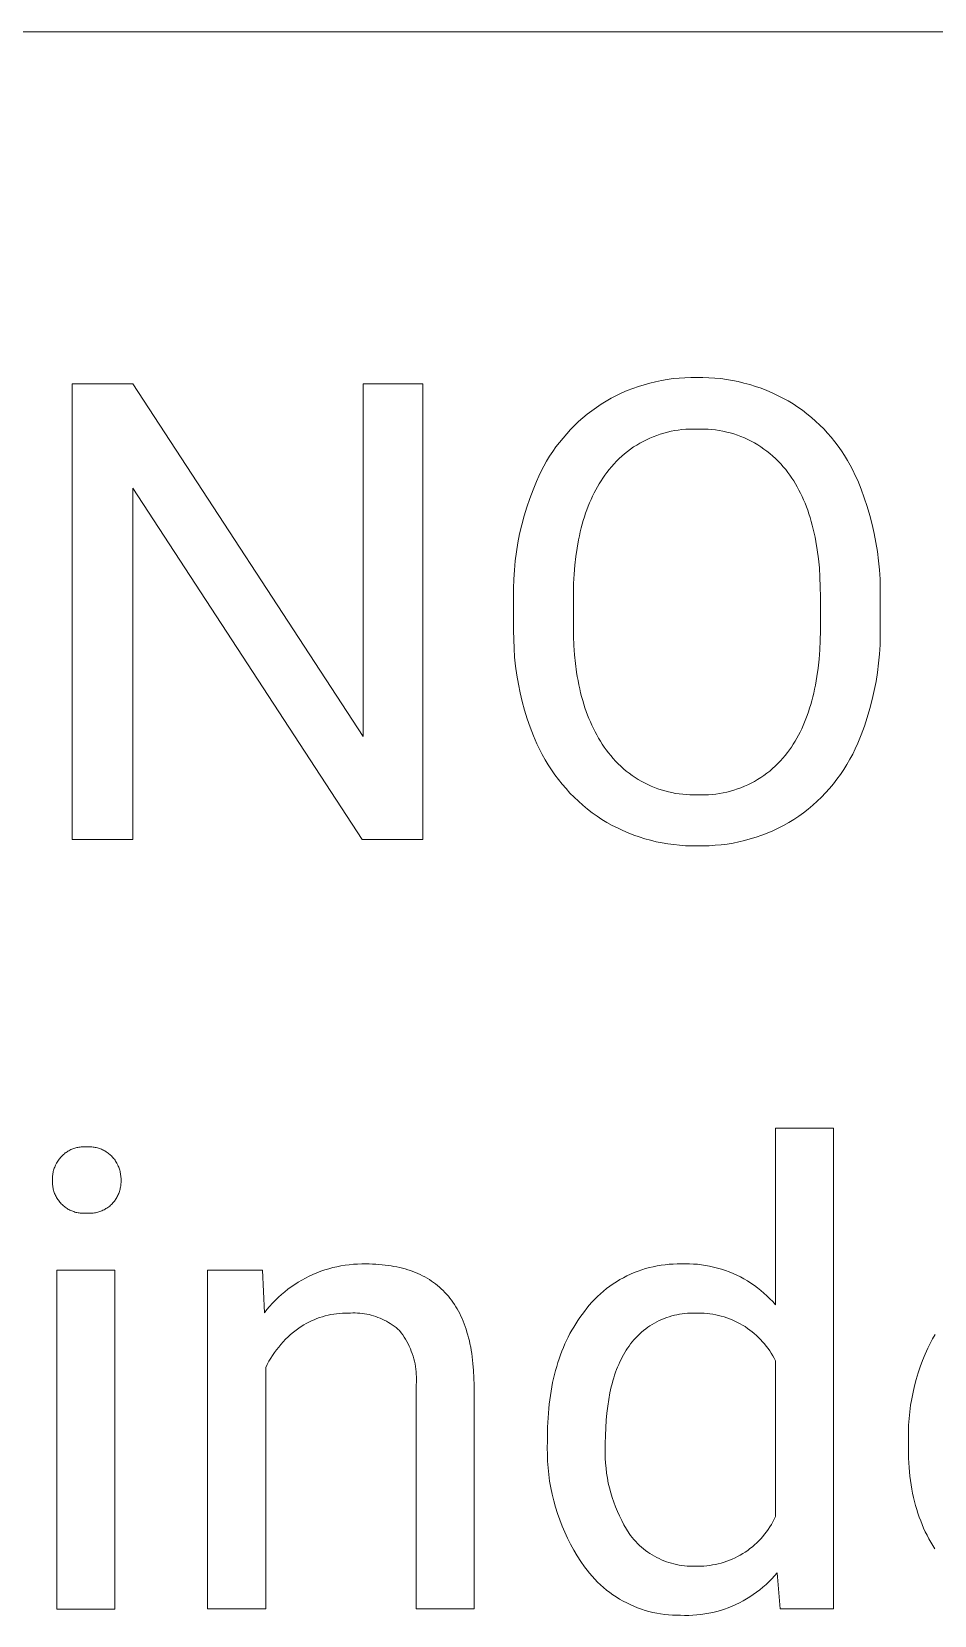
# Model space of a CAD drawing. Header units: millimetres. Extents: x -962 to 3068, y -237 to 2578.
# Drawn here: x 1893.4 to 1969, y 80.6 to 213.2 of the extents above; entities that cross this region are included whole.
import ezdxf

# ---------------------------------------------------------------- set-up
doc = ezdxf.new("R2010")
doc.units = ezdxf.units.MM
doc.header["$MEASUREMENT"] = 0
doc.layers.add('Domyślny', color=7, linetype='Continuous', true_color=0x000000)

msp = doc.modelspace()

# ---------------------------------------------------------------- linework, layer by layer
at = {"layer": 'Domyślny', "color": 18, "lineweight": 15, "true_color": 0x000000}
for p, q in [((3063.98, 213.22), (1544.75, 213.22)), ((1896.84, 145.58), (1896.84, 183.75)), ((1896.84, 183.75), (1901.9, 183.75)), ((1901.9, 183.75), (1921.18, 154.21)), ((1921.18, 154.21), (1921.18, 183.75)), ((1921.18, 183.75), (1926.18, 183.75)), ((1926.18, 183.75), (1926.18, 145.58)), ((1942.85, 182.97), (1943.3, 183.17)), ((1943.3, 183.17), (1943.77, 183.35)), ((1943.77, 183.35), (1944.24, 183.51)), ((1944.24, 183.51), (1944.71, 183.66)), ((1944.71, 183.66), (1945.19, 183.8)), ((1945.19, 183.8), (1945.67, 183.91)), ((1945.67, 183.91), (1946.16, 184.02)), ((1946.16, 184.02), (1946.65, 184.1)), ((1946.65, 184.1), (1947.14, 184.17)), ((1947.14, 184.17), (1947.63, 184.22)), ((1947.63, 184.22), (1948.13, 184.25)), ((1948.13, 184.25), (1948.63, 184.27)), ((1948.63, 184.27), (1949.12, 184.27)), ((1949.12, 184.27), (1949.62, 184.27)), ((1949.62, 184.27), (1950.12, 184.25)), ((1950.12, 184.25), (1950.62, 184.22)), ((1950.62, 184.22), (1951.12, 184.17)), ((1951.12, 184.17), (1951.61, 184.1)), ((1951.61, 184.1), (1952.1, 184.02)), ((1952.1, 184.02), (1952.59, 183.92)), ((1952.59, 183.92), (1953.07, 183.8)), ((1953.07, 183.8), (1953.56, 183.67)), ((1953.56, 183.67), (1954.03, 183.52)), ((1954.03, 183.52), (1954.5, 183.36)), ((1954.5, 183.36), (1954.97, 183.18)), ((1954.97, 183.18), (1955.43, 182.98)), ((1955.43, 182.98), (1955.88, 182.77)), ((1940.32, 181.48), (1940.71, 181.76)), ((1940.71, 181.76), (1941.1, 182.03)), ((1941.1, 182.03), (1941.52, 182.28)), ((1941.52, 182.28), (1941.96, 182.53)), ((1941.96, 182.53), (1942.4, 182.76)), ((1942.4, 182.76), (1942.85, 182.97)), ((1955.88, 182.77), (1956.32, 182.55)), ((1956.32, 182.55), (1956.76, 182.31)), ((1956.76, 182.31), (1957.19, 182.05)), ((1957.19, 182.05), (1957.58, 181.79)), ((1957.58, 181.79), (1957.97, 181.52)), ((1938.88, 180.25), (1939.23, 180.57)), ((1939.23, 180.57), (1939.58, 180.89)), ((1939.58, 180.89), (1939.95, 181.19)), ((1939.95, 181.19), (1940.32, 181.48)), ((1957.97, 181.52), (1958.34, 181.23)), ((1958.34, 181.23), (1958.71, 180.93)), ((1958.71, 180.93), (1959.06, 180.62)), ((1959.06, 180.62), (1959.41, 180.29)), ((1937.62, 178.83), (1937.92, 179.2)), ((1937.92, 179.2), (1938.23, 179.56)), ((1938.23, 179.56), (1938.55, 179.91)), ((1938.55, 179.91), (1938.88, 180.25)), ((1944.91, 179.06), (1944.63, 178.92)), ((1945.19, 179.19), (1944.91, 179.06)), ((1945.48, 179.31), (1945.19, 179.19)), ((1945.77, 179.42), (1945.48, 179.31)), ((1946.06, 179.52), (1945.77, 179.42)), ((1946.36, 179.61), (1946.06, 179.52)), ((1946.66, 179.69), (1946.36, 179.61)), ((1946.96, 179.76), (1946.66, 179.69)), ((1947.27, 179.82), (1946.96, 179.76)), ((1947.57, 179.87), (1947.27, 179.82)), ((1947.88, 179.91), (1947.57, 179.87)), ((1948.19, 179.93), (1947.88, 179.91)), ((1948.5, 179.95), (1948.19, 179.93)), ((1948.81, 179.95), (1948.5, 179.95)), ((1949.12, 179.95), (1948.81, 179.95)), ((1949.44, 179.95), (1949.12, 179.95)), ((1949.75, 179.95), (1949.44, 179.95)), ((1950.07, 179.94), (1949.75, 179.95)), ((1950.38, 179.91), (1950.07, 179.94)), ((1950.69, 179.88), (1950.38, 179.91)), ((1951, 179.83), (1950.69, 179.88)), ((1951.31, 179.77), (1951, 179.83)), ((1951.62, 179.7), (1951.31, 179.77)), ((1951.92, 179.63), (1951.62, 179.7)), ((1952.22, 179.54), (1951.92, 179.63)), ((1952.52, 179.44), (1952.22, 179.54)), ((1952.81, 179.33), (1952.52, 179.44)), ((1953.1, 179.21), (1952.81, 179.33)), ((1953.39, 179.08), (1953.1, 179.21)), ((1953.67, 178.94), (1953.39, 179.08)), ((1959.41, 180.29), (1959.74, 179.96)), ((1959.74, 179.96), (1960.06, 179.61)), ((1960.06, 179.61), (1960.37, 179.26)), ((1960.37, 179.26), (1960.67, 178.89)), ((1936.55, 177.27), (1936.8, 177.67)), ((1936.8, 177.67), (1937.06, 178.07)), ((1937.06, 178.07), (1937.33, 178.46)), ((1937.33, 178.46), (1937.62, 178.83)), ((1942.85, 177.69), (1942.62, 177.48)), ((1943.08, 177.89), (1942.85, 177.69)), ((1943.33, 178.08), (1943.08, 177.89)), ((1943.58, 178.27), (1943.33, 178.08)), ((1943.83, 178.45), (1943.58, 178.27)), ((1944.09, 178.61), (1943.83, 178.45)), ((1944.36, 178.77), (1944.09, 178.61)), ((1944.63, 178.92), (1944.36, 178.77)), ((1953.94, 178.79), (1953.67, 178.94)), ((1954.22, 178.63), (1953.94, 178.79)), ((1954.48, 178.46), (1954.22, 178.63)), ((1954.74, 178.28), (1954.48, 178.46)), ((1954.99, 178.09), (1954.74, 178.28)), ((1955.24, 177.9), (1954.99, 178.09)), ((1955.48, 177.69), (1955.24, 177.9)), ((1955.71, 177.48), (1955.48, 177.69)), ((1960.67, 178.89), (1960.96, 178.51)), ((1960.96, 178.51), (1961.23, 178.13)), ((1961.23, 178.13), (1961.49, 177.73)), ((1961.49, 177.73), (1961.74, 177.33)), ((1935.9, 176.01), (1936.1, 176.43)), ((1936.1, 176.43), (1936.32, 176.85)), ((1936.32, 176.85), (1936.55, 177.27)), ((1941.78, 176.56), (1941.6, 176.31)), ((1941.98, 176.8), (1941.78, 176.56)), ((1942.19, 177.03), (1941.98, 176.8)), ((1942.4, 177.26), (1942.19, 177.03)), ((1942.62, 177.48), (1942.4, 177.26)), ((1955.93, 177.26), (1955.71, 177.48)), ((1956.15, 177.04), (1955.93, 177.26)), ((1956.36, 176.8), (1956.15, 177.04)), ((1956.56, 176.56), (1956.36, 176.8)), ((1956.75, 176.31), (1956.56, 176.56)), ((1961.74, 177.33), (1961.97, 176.92)), ((1961.97, 176.92), (1962.19, 176.5)), ((1962.19, 176.5), (1962.39, 176.07)), ((1935.41, 174.86), (1935.7, 175.57)), ((1935.7, 175.57), (1935.9, 176.01)), ((1940.81, 175.11), (1940.66, 174.86)), ((1940.95, 175.36), (1940.81, 175.11)), ((1941.11, 175.61), (1940.95, 175.36)), ((1941.26, 175.85), (1941.11, 175.61)), ((1941.43, 176.08), (1941.26, 175.85)), ((1941.6, 176.31), (1941.43, 176.08)), ((1956.91, 176.08), (1956.75, 176.31)), ((1957.08, 175.85), (1956.91, 176.08)), ((1957.23, 175.61), (1957.08, 175.85)), ((1957.38, 175.36), (1957.23, 175.61)), ((1957.53, 175.1), (1957.38, 175.36)), ((1957.67, 174.84), (1957.53, 175.1)), ((1962.39, 176.07), (1962.59, 175.64)), ((1962.59, 175.64), (1962.88, 174.92)), ((1921.12, 145.58), (1901.9, 174.99)), ((1901.9, 174.99), (1901.9, 145.58)), ((1934.89, 173.41), (1935.14, 174.14)), ((1935.14, 174.14), (1935.41, 174.86)), ((1940.15, 173.78), (1940.03, 173.49)), ((1940.27, 174.05), (1940.15, 173.78)), ((1940.39, 174.33), (1940.27, 174.05)), ((1940.53, 174.6), (1940.39, 174.33)), ((1940.66, 174.86), (1940.53, 174.6)), ((1957.81, 174.58), (1957.67, 174.84)), ((1957.94, 174.31), (1957.81, 174.58)), ((1958.06, 174.03), (1957.94, 174.31)), ((1958.18, 173.74), (1958.06, 174.03)), ((1958.3, 173.45), (1958.18, 173.74)), ((1962.88, 174.92), (1963.14, 174.2)), ((1963.14, 174.2), (1963.39, 173.46)), ((1934.47, 171.94), (1934.67, 172.68)), ((1934.67, 172.68), (1934.89, 173.41)), ((1939.71, 172.6), (1939.62, 172.3)), ((1939.81, 172.91), (1939.71, 172.6)), ((1939.92, 173.2), (1939.81, 172.91)), ((1940.03, 173.49), (1939.92, 173.2)), ((1958.41, 173.15), (1958.3, 173.45)), ((1958.51, 172.85), (1958.41, 173.15)), ((1958.61, 172.54), (1958.51, 172.85)), ((1958.7, 172.22), (1958.61, 172.54)), ((1963.39, 173.46), (1963.61, 172.72)), ((1963.61, 172.72), (1963.8, 171.97)), ((1934.15, 170.43), (1934.29, 171.19)), ((1934.29, 171.19), (1934.47, 171.94)), ((1939.36, 171.34), (1939.29, 171.01)), ((1939.44, 171.67), (1939.36, 171.34)), ((1939.53, 171.99), (1939.44, 171.67)), ((1939.62, 172.3), (1939.53, 171.99)), ((1958.79, 171.9), (1958.7, 172.22)), ((1958.87, 171.57), (1958.79, 171.9)), ((1958.95, 171.23), (1958.87, 171.57)), ((1959.02, 170.89), (1958.95, 171.23)), ((1963.8, 171.97), (1963.98, 171.22)), ((1963.98, 171.22), (1964.12, 170.46)), ((1934.02, 169.67), (1934.15, 170.43)), ((1939.1, 169.99), (1938.99, 169.29)), ((1939.22, 170.68), (1939.1, 169.99)), ((1939.29, 171.01), (1939.22, 170.68)), ((1959.09, 170.54), (1959.02, 170.89)), ((1959.2, 169.83), (1959.09, 170.54)), ((1959.3, 169.09), (1959.2, 169.83)), ((1964.12, 170.46), (1964.24, 169.7)), ((1933.85, 168.15), (1933.92, 168.91)), ((1933.92, 168.91), (1934.02, 169.67)), ((1938.91, 168.56), (1938.85, 167.8)), ((1938.99, 169.29), (1938.91, 168.56)), ((1959.38, 168.33), (1959.3, 169.09)), ((1964.24, 169.7), (1964.34, 168.93)), ((1964.34, 168.93), (1964.41, 168.16)), ((1933.78, 166.61), (1933.8, 167.38)), ((1933.8, 167.38), (1933.85, 168.15)), ((1938.85, 167.8), (1938.81, 167.03)), ((1959.43, 167.54), (1959.38, 168.33)), ((1959.46, 166.73), (1959.43, 167.54)), ((1964.41, 168.16), (1964.46, 167.39)), ((1964.46, 167.39), (1964.48, 166.62)), ((1933.78, 165.84), (1933.78, 166.61)), ((1933.78, 163.09), (1933.78, 165.84)), ((1938.81, 167.03), (1938.79, 166.23)), ((1938.79, 166.23), (1938.79, 163.43)), ((1959.47, 165.9), (1959.46, 166.73)), ((1959.47, 163.06), (1959.47, 165.9)), ((1964.48, 166.62), (1964.48, 165.84)), ((1964.48, 165.84), (1964.48, 163.43)), ((1933.79, 162.34), (1933.78, 163.09)), ((1938.79, 163.43), (1938.8, 162.61)), ((1964.48, 163.43), (1964.48, 162.65)), ((1933.82, 161.59), (1933.79, 162.34)), ((1938.8, 162.61), (1938.83, 161.83)), ((1938.83, 161.83), (1938.89, 161.06)), ((1959.41, 161.46), (1959.45, 162.25)), ((1959.45, 162.25), (1959.47, 163.06)), ((1964.46, 161.88), (1964.42, 161.11)), ((1964.48, 162.65), (1964.46, 161.88)), ((1933.87, 160.84), (1933.82, 161.59)), ((1933.95, 160.09), (1933.87, 160.84)), ((1938.89, 161.06), (1938.96, 160.31)), ((1959.27, 159.94), (1959.35, 160.69)), ((1959.35, 160.69), (1959.41, 161.46)), ((1964.42, 161.11), (1964.34, 160.34)), ((1934.05, 159.34), (1933.95, 160.09)), ((1934.18, 158.6), (1934.05, 159.34)), ((1938.96, 160.31), (1939.06, 159.59)), ((1939.06, 159.59), (1939.11, 159.24)), ((1939.11, 159.24), (1939.18, 158.89)), ((1959.05, 158.52), (1959.17, 159.22)), ((1959.17, 159.22), (1959.27, 159.94)), ((1964.25, 159.58), (1964.13, 158.81)), ((1964.34, 160.34), (1964.25, 159.58)), ((1934.33, 157.87), (1934.18, 158.6)), ((1934.5, 157.13), (1934.33, 157.87)), ((1939.18, 158.89), (1939.24, 158.55)), ((1939.24, 158.55), (1939.32, 158.21)), ((1939.32, 158.21), (1939.39, 157.88)), ((1939.39, 157.88), (1939.48, 157.55)), ((1958.83, 157.52), (1958.91, 157.85)), ((1958.91, 157.85), (1958.98, 158.18)), ((1958.98, 158.18), (1959.05, 158.52)), ((1963.98, 158.05), (1963.81, 157.3)), ((1964.13, 158.81), (1963.98, 158.05)), ((1934.7, 156.41), (1934.5, 157.13)), ((1939.48, 157.55), (1939.57, 157.23)), ((1939.57, 157.23), (1939.66, 156.92)), ((1939.66, 156.92), (1939.76, 156.61)), ((1939.76, 156.61), (1939.86, 156.31)), ((1958.46, 156.27), (1958.56, 156.58)), ((1958.56, 156.58), (1958.66, 156.89)), ((1958.66, 156.89), (1958.75, 157.2)), ((1958.75, 157.2), (1958.83, 157.52)), ((1963.61, 156.55), (1963.39, 155.81)), ((1963.81, 157.3), (1963.61, 156.55)), ((1934.93, 155.69), (1934.7, 156.41)), ((1935.18, 154.98), (1934.93, 155.69)), ((1939.86, 156.31), (1939.97, 156.01)), ((1939.97, 156.01), (1940.09, 155.72)), ((1940.09, 155.72), (1940.21, 155.43)), ((1940.21, 155.43), (1940.34, 155.15)), ((1940.34, 155.15), (1940.47, 154.87)), ((1958.02, 155.12), (1958.14, 155.4)), ((1958.14, 155.4), (1958.25, 155.68)), ((1958.25, 155.68), (1958.36, 155.97)), ((1958.36, 155.97), (1958.46, 156.27)), ((1963.39, 155.81), (1963.15, 155.08)), ((1935.45, 154.28), (1935.18, 154.98)), ((1935.74, 153.59), (1935.45, 154.28)), ((1940.47, 154.87), (1940.6, 154.6)), ((1940.6, 154.6), (1940.75, 154.34)), ((1940.75, 154.34), (1940.9, 154.08)), ((1940.9, 154.08), (1941.05, 153.82)), ((1941.05, 153.82), (1941.21, 153.57)), ((1957.2, 153.57), (1957.35, 153.81)), ((1957.35, 153.81), (1957.49, 154.06)), ((1957.49, 154.06), (1957.63, 154.32)), ((1957.63, 154.32), (1957.77, 154.58)), ((1957.77, 154.58), (1957.9, 154.84)), ((1957.9, 154.84), (1958.02, 155.12)), ((1962.88, 154.36), (1962.59, 153.64)), ((1963.15, 155.08), (1962.88, 154.36)), ((1935.96, 153.14), (1935.74, 153.59)), ((1936.18, 152.7), (1935.96, 153.14)), ((1936.42, 152.26), (1936.18, 152.7)), ((1941.21, 153.57), (1941.37, 153.33)), ((1941.37, 153.33), (1941.54, 153.09)), ((1941.54, 153.09), (1941.72, 152.85)), ((1941.72, 152.85), (1941.91, 152.61)), ((1941.91, 152.61), (1942.11, 152.37)), ((1956.33, 152.4), (1956.53, 152.63)), ((1956.53, 152.63), (1956.72, 152.88)), ((1956.72, 152.88), (1956.89, 153.1)), ((1956.89, 153.1), (1957.04, 153.33)), ((1957.04, 153.33), (1957.2, 153.57)), ((1962.17, 152.74), (1961.93, 152.3)), ((1962.38, 153.19), (1962.17, 152.74)), ((1962.59, 153.64), (1962.38, 153.19)), ((1936.68, 151.84), (1936.42, 152.26)), ((1936.95, 151.42), (1936.68, 151.84)), ((1937.23, 151.01), (1936.95, 151.42)), ((1942.11, 152.37), (1942.31, 152.15)), ((1942.31, 152.15), (1942.53, 151.93)), ((1942.53, 151.93), (1942.75, 151.72)), ((1942.75, 151.72), (1942.97, 151.51)), ((1942.97, 151.51), (1943.21, 151.31)), ((1943.21, 151.31), (1943.45, 151.13)), ((1954.97, 151.13), (1955.22, 151.32)), ((1955.22, 151.32), (1955.46, 151.52)), ((1955.46, 151.52), (1955.69, 151.73)), ((1955.69, 151.73), (1955.91, 151.94)), ((1955.91, 151.94), (1956.12, 152.16)), ((1956.12, 152.16), (1956.33, 152.4)), ((1961.42, 151.45), (1961.14, 151.04)), ((1961.68, 151.87), (1961.42, 151.45)), ((1961.93, 152.3), (1961.68, 151.87)), ((1937.53, 150.61), (1937.23, 151.01)), ((1937.84, 150.22), (1937.53, 150.61)), ((1938.17, 149.85), (1937.84, 150.22)), ((1938.5, 149.48), (1938.17, 149.85)), ((1943.45, 151.13), (1943.7, 150.95)), ((1943.7, 150.95), (1943.95, 150.78)), ((1943.95, 150.78), (1944.21, 150.61)), ((1944.21, 150.61), (1944.47, 150.46)), ((1944.47, 150.46), (1944.74, 150.32)), ((1944.74, 150.32), (1945.01, 150.18)), ((1945.01, 150.18), (1945.29, 150.05)), ((1945.29, 150.05), (1945.58, 149.94)), ((1945.58, 149.94), (1945.86, 149.83)), ((1945.86, 149.83), (1946.15, 149.74)), ((1952.52, 149.82), (1952.81, 149.92)), ((1952.81, 149.92), (1953.1, 150.04)), ((1953.1, 150.04), (1953.38, 150.17)), ((1953.38, 150.17), (1953.66, 150.3)), ((1953.66, 150.3), (1953.94, 150.45)), ((1953.94, 150.45), (1954.2, 150.6)), ((1954.2, 150.6), (1954.47, 150.77)), ((1954.47, 150.77), (1954.72, 150.94)), ((1954.72, 150.94), (1954.97, 151.13)), ((1960.23, 149.86), (1959.9, 149.49)), ((1960.55, 150.24), (1960.23, 149.86)), ((1960.85, 150.64), (1960.55, 150.24)), ((1961.14, 151.04), (1960.85, 150.64)), ((1938.85, 149.13), (1938.5, 149.48)), ((1939.21, 148.79), (1938.85, 149.13)), ((1939.59, 148.46), (1939.21, 148.79)), ((1946.15, 149.74), (1946.44, 149.65)), ((1946.44, 149.65), (1946.74, 149.57)), ((1946.74, 149.57), (1947.04, 149.51)), ((1947.04, 149.51), (1947.34, 149.45)), ((1947.34, 149.45), (1947.64, 149.41)), ((1947.64, 149.41), (1947.94, 149.37)), ((1947.94, 149.37), (1948.25, 149.35)), ((1948.25, 149.35), (1948.55, 149.33)), ((1948.55, 149.33), (1948.86, 149.33)), ((1948.86, 149.33), (1949.16, 149.33)), ((1949.16, 149.33), (1949.47, 149.32)), ((1949.47, 149.32), (1949.78, 149.33)), ((1949.78, 149.33), (1950.09, 149.34)), ((1950.09, 149.34), (1950.4, 149.36)), ((1950.4, 149.36), (1950.71, 149.39)), ((1950.71, 149.39), (1951.02, 149.44)), ((1951.02, 149.44), (1951.32, 149.49)), ((1951.32, 149.49), (1951.63, 149.56)), ((1951.63, 149.56), (1951.93, 149.63)), ((1951.93, 149.63), (1952.23, 149.72)), ((1952.23, 149.72), (1952.52, 149.82)), ((1959.19, 148.79), (1958.83, 148.45)), ((1959.55, 149.13), (1959.19, 148.79)), ((1959.9, 149.49), (1959.55, 149.13)), ((1939.97, 148.14), (1939.59, 148.46)), ((1940.36, 147.83), (1939.97, 148.14)), ((1940.77, 147.54), (1940.36, 147.83)), ((1941.18, 147.27), (1940.77, 147.54)), ((1941.6, 147.01), (1941.18, 147.27)), ((1957.24, 147.25), (1956.81, 147)), ((1957.65, 147.53), (1957.24, 147.25)), ((1958.06, 147.83), (1957.65, 147.53)), ((1958.45, 148.13), (1958.06, 147.83)), ((1958.83, 148.45), (1958.45, 148.13)), ((1942.04, 146.77), (1941.6, 147.01)), ((1942.48, 146.55), (1942.04, 146.77)), ((1942.92, 146.34), (1942.48, 146.55)), ((1943.38, 146.14), (1942.92, 146.34)), ((1943.84, 145.96), (1943.38, 146.14)), ((1944.3, 145.8), (1943.84, 145.96)), ((1954.55, 145.95), (1954.08, 145.79)), ((1955.02, 146.13), (1954.55, 145.95)), ((1955.48, 146.32), (1955.02, 146.13)), ((1955.93, 146.53), (1955.48, 146.32)), ((1956.38, 146.76), (1955.93, 146.53)), ((1956.81, 147), (1956.38, 146.76)), ((1901.9, 145.58), (1896.84, 145.58)), ((1926.18, 145.58), (1921.12, 145.58)), ((1944.77, 145.65), (1944.3, 145.8)), ((1945.25, 145.52), (1944.77, 145.65)), ((1945.73, 145.4), (1945.25, 145.52)), ((1946.22, 145.31), (1945.73, 145.4)), ((1946.7, 145.22), (1946.22, 145.31)), ((1947.19, 145.16), (1946.7, 145.22)), ((1947.68, 145.1), (1947.19, 145.16)), ((1948.18, 145.07), (1947.68, 145.1)), ((1948.67, 145.05), (1948.18, 145.07)), ((1949.16, 145.05), (1948.67, 145.05)), ((1949.66, 145.05), (1949.16, 145.05)), ((1950.16, 145.07), (1949.66, 145.05)), ((1950.66, 145.1), (1950.16, 145.07)), ((1951.16, 145.15), (1950.66, 145.1)), ((1951.65, 145.21), (1951.16, 145.15)), ((1952.15, 145.29), (1951.65, 145.21)), ((1952.64, 145.39), (1952.15, 145.29)), ((1953.12, 145.51), (1952.64, 145.39)), ((1953.6, 145.64), (1953.12, 145.51)), ((1954.08, 145.79), (1953.6, 145.64)), ((1955.7, 106.64), (1955.7, 121.43)), ((1955.7, 121.43), (1960.55, 121.43)), ((1960.55, 121.43), (1960.55, 81.17)), ((1896.18, 119.28), (1896.25, 119.34)), ((1896.25, 119.34), (1896.32, 119.39)), ((1896.32, 119.39), (1896.4, 119.44)), ((1896.4, 119.44), (1896.47, 119.49)), ((1896.47, 119.49), (1896.55, 119.53)), ((1896.55, 119.53), (1896.63, 119.58)), ((1896.63, 119.58), (1896.71, 119.62)), ((1896.71, 119.62), (1896.8, 119.65)), ((1896.8, 119.65), (1896.88, 119.69)), ((1896.88, 119.69), (1896.96, 119.72)), ((1896.96, 119.72), (1897.05, 119.75)), ((1897.05, 119.75), (1897.14, 119.77)), ((1897.14, 119.77), (1897.23, 119.79)), ((1897.23, 119.79), (1897.31, 119.81)), ((1897.31, 119.81), (1897.4, 119.83)), ((1897.4, 119.83), (1897.49, 119.84)), ((1897.49, 119.84), (1897.58, 119.85)), ((1897.58, 119.85), (1897.67, 119.86)), ((1897.67, 119.86), (1897.76, 119.86)), ((1897.76, 119.86), (1897.85, 119.86)), ((1897.85, 119.86), (1897.94, 119.86)), ((1897.94, 119.86), (1898.03, 119.85)), ((1898.03, 119.85), (1898.12, 119.86)), ((1898.12, 119.86), (1898.22, 119.86)), ((1898.22, 119.86), (1898.31, 119.86)), ((1898.31, 119.86), (1898.4, 119.86)), ((1898.4, 119.86), (1898.49, 119.85)), ((1898.49, 119.85), (1898.58, 119.84)), ((1898.58, 119.84), (1898.67, 119.82)), ((1898.67, 119.82), (1898.76, 119.81)), ((1898.76, 119.81), (1898.85, 119.79)), ((1898.85, 119.79), (1898.94, 119.77)), ((1898.94, 119.77), (1899.03, 119.74)), ((1899.03, 119.74), (1899.11, 119.71)), ((1899.11, 119.71), (1899.2, 119.68)), ((1899.2, 119.68), (1899.28, 119.65)), ((1899.28, 119.65), (1899.37, 119.61)), ((1899.37, 119.61), (1899.45, 119.57)), ((1899.45, 119.57), (1899.53, 119.53)), ((1899.53, 119.53), (1899.61, 119.49)), ((1899.61, 119.49), (1899.69, 119.44)), ((1899.69, 119.44), (1899.76, 119.39)), ((1899.76, 119.39), (1899.84, 119.33)), ((1899.84, 119.33), (1899.91, 119.28)), ((1895.3, 117.98), (1895.33, 118.07)), ((1895.33, 118.07), (1895.37, 118.16)), ((1895.37, 118.16), (1895.4, 118.25)), ((1895.4, 118.25), (1895.44, 118.33)), ((1895.44, 118.33), (1895.48, 118.42)), ((1895.48, 118.42), (1895.53, 118.5)), ((1895.53, 118.5), (1895.58, 118.58)), ((1895.58, 118.58), (1895.63, 118.66)), ((1895.63, 118.66), (1895.68, 118.74)), ((1895.68, 118.74), (1895.73, 118.82)), ((1895.73, 118.82), (1895.79, 118.89)), ((1895.79, 118.89), (1895.85, 118.96)), ((1895.85, 118.96), (1895.91, 119.03)), ((1895.91, 119.03), (1895.98, 119.1)), ((1895.98, 119.1), (1896.04, 119.16)), ((1896.04, 119.16), (1896.11, 119.22)), ((1896.11, 119.22), (1896.18, 119.28)), ((1899.91, 119.28), (1899.98, 119.22)), ((1899.98, 119.22), (1900.05, 119.16)), ((1900.05, 119.16), (1900.12, 119.1)), ((1900.12, 119.1), (1900.18, 119.03)), ((1900.18, 119.03), (1900.24, 118.96)), ((1900.24, 118.96), (1900.3, 118.89)), ((1900.3, 118.89), (1900.36, 118.82)), ((1900.36, 118.82), (1900.42, 118.74)), ((1900.42, 118.74), (1900.47, 118.66)), ((1900.47, 118.66), (1900.52, 118.58)), ((1900.52, 118.58), (1900.57, 118.5)), ((1900.57, 118.5), (1900.61, 118.42)), ((1900.61, 118.42), (1900.65, 118.33)), ((1900.65, 118.33), (1900.69, 118.25)), ((1900.69, 118.25), (1900.73, 118.16)), ((1900.73, 118.16), (1900.76, 118.07)), ((1900.76, 118.07), (1900.79, 117.98)), ((1895.17, 117.14), (1895.18, 117.24)), ((1895.17, 117.05), (1895.17, 117.14)), ((1895.17, 116.96), (1895.17, 117.05)), ((1895.17, 116.86), (1895.17, 116.96)), ((1895.18, 116.77), (1895.17, 116.86)), ((1895.18, 117.33), (1895.19, 117.43)), ((1895.18, 117.24), (1895.18, 117.33)), ((1895.19, 116.68), (1895.18, 116.77)), ((1895.19, 117.43), (1895.2, 117.52)), ((1895.2, 117.52), (1895.22, 117.61)), ((1895.22, 117.61), (1895.23, 117.71)), ((1895.23, 117.71), (1895.25, 117.8)), ((1895.25, 117.8), (1895.28, 117.89)), ((1895.28, 117.89), (1895.3, 117.98)), ((1900.79, 117.98), (1900.82, 117.89)), ((1900.82, 117.89), (1900.84, 117.8)), ((1900.84, 117.8), (1900.86, 117.71)), ((1900.86, 117.71), (1900.88, 117.61)), ((1900.88, 117.61), (1900.89, 117.52)), ((1900.89, 117.52), (1900.9, 117.43)), ((1900.9, 117.43), (1900.91, 117.33)), ((1900.91, 117.33), (1900.92, 117.24)), ((1900.92, 116.86), (1900.91, 116.77)), ((1900.91, 116.77), (1900.91, 116.68)), ((1900.92, 117.24), (1900.92, 117.14)), ((1900.92, 117.14), (1900.92, 117.05)), ((1900.92, 117.05), (1900.92, 116.96)), ((1900.92, 116.96), (1900.92, 116.86)), ((1895.2, 116.58), (1895.19, 116.68)), ((1895.21, 116.49), (1895.2, 116.58)), ((1895.23, 116.4), (1895.21, 116.49)), ((1895.25, 116.31), (1895.23, 116.4)), ((1895.27, 116.22), (1895.25, 116.31)), ((1895.3, 116.13), (1895.27, 116.22)), ((1895.33, 116.04), (1895.3, 116.13)), ((1895.36, 115.95), (1895.33, 116.04)), ((1895.4, 115.87), (1895.36, 115.95)), ((1895.44, 115.78), (1895.4, 115.87)), ((1895.48, 115.7), (1895.44, 115.78)), ((1895.53, 115.61), (1895.48, 115.7)), ((1895.57, 115.53), (1895.53, 115.61)), ((1895.62, 115.46), (1895.57, 115.53)), ((1895.68, 115.38), (1895.62, 115.46)), ((1895.73, 115.3), (1895.68, 115.38)), ((1900.42, 115.38), (1900.36, 115.3)), ((1900.47, 115.46), (1900.42, 115.38)), ((1900.52, 115.53), (1900.47, 115.46)), ((1900.57, 115.61), (1900.52, 115.53)), ((1900.61, 115.7), (1900.57, 115.61)), ((1900.65, 115.78), (1900.61, 115.7)), ((1900.69, 115.87), (1900.65, 115.78)), ((1900.73, 115.95), (1900.69, 115.87)), ((1900.76, 116.04), (1900.73, 115.95)), ((1900.79, 116.13), (1900.76, 116.04)), ((1900.82, 116.22), (1900.79, 116.13)), ((1900.84, 116.31), (1900.82, 116.22)), ((1900.86, 116.4), (1900.84, 116.31)), ((1900.88, 116.49), (1900.86, 116.4)), ((1900.9, 116.58), (1900.88, 116.49)), ((1900.91, 116.68), (1900.9, 116.58)), ((1895.79, 115.23), (1895.73, 115.3)), ((1895.85, 115.16), (1895.79, 115.23)), ((1895.91, 115.09), (1895.85, 115.16)), ((1895.98, 115.03), (1895.91, 115.09)), ((1896.04, 114.96), (1895.98, 115.03)), ((1896.11, 114.91), (1896.04, 114.96)), ((1896.18, 114.85), (1896.11, 114.91)), ((1896.25, 114.8), (1896.18, 114.85)), ((1896.33, 114.74), (1896.25, 114.8)), ((1896.4, 114.69), (1896.33, 114.74)), ((1896.48, 114.65), (1896.4, 114.69)), ((1896.56, 114.6), (1896.48, 114.65)), ((1896.64, 114.56), (1896.56, 114.6)), ((1896.72, 114.52), (1896.64, 114.56)), ((1896.8, 114.49), (1896.72, 114.52)), ((1896.88, 114.46), (1896.8, 114.49)), ((1896.97, 114.43), (1896.88, 114.46)), ((1897.05, 114.4), (1896.97, 114.43)), ((1897.14, 114.37), (1897.05, 114.4)), ((1897.23, 114.35), (1897.14, 114.37)), ((1897.32, 114.33), (1897.23, 114.35)), ((1897.41, 114.32), (1897.32, 114.33)), ((1897.49, 114.31), (1897.41, 114.32)), ((1897.58, 114.3), (1897.49, 114.31)), ((1897.67, 114.29), (1897.58, 114.3)), ((1897.76, 114.29), (1897.67, 114.29)), ((1897.85, 114.29), (1897.76, 114.29)), ((1897.94, 114.29), (1897.85, 114.29)), ((1898.03, 114.3), (1897.94, 114.29)), ((1898.13, 114.29), (1898.03, 114.3)), ((1898.22, 114.29), (1898.13, 114.29)), ((1898.32, 114.29), (1898.22, 114.29)), ((1898.41, 114.29), (1898.32, 114.29)), ((1898.5, 114.3), (1898.41, 114.29)), ((1898.6, 114.31), (1898.5, 114.3)), ((1898.69, 114.33), (1898.6, 114.31)), ((1898.78, 114.34), (1898.69, 114.33)), ((1898.88, 114.36), (1898.78, 114.34)), ((1898.97, 114.39), (1898.88, 114.36)), ((1899.06, 114.41), (1898.97, 114.39)), ((1899.15, 114.44), (1899.06, 114.41)), ((1899.24, 114.48), (1899.15, 114.44)), ((1899.32, 114.51), (1899.24, 114.48)), ((1899.41, 114.55), (1899.32, 114.51)), ((1899.5, 114.59), (1899.41, 114.55)), ((1899.58, 114.64), (1899.5, 114.59)), ((1899.66, 114.68), (1899.58, 114.64)), ((1899.74, 114.73), (1899.66, 114.68)), ((1899.82, 114.79), (1899.74, 114.73)), ((1899.9, 114.84), (1899.82, 114.79)), ((1899.97, 114.9), (1899.9, 114.84)), ((1900.04, 114.96), (1899.97, 114.9)), ((1900.11, 115.02), (1900.04, 114.96)), ((1900.18, 115.09), (1900.11, 115.02)), ((1900.24, 115.16), (1900.18, 115.09)), ((1900.3, 115.23), (1900.24, 115.16)), ((1900.36, 115.3), (1900.3, 115.23)), ((1920.72, 110.04), (1921.07, 110.05)), ((1921.07, 110.05), (1921.42, 110.05)), ((1921.42, 110.05), (1921.7, 110.05)), ((1947.14, 110.04), (1947.48, 110.05)), ((1947.48, 110.05), (1947.81, 110.05)), ((1947.81, 110.05), (1948.15, 110.06)), ((1948.15, 110.06), (1948.5, 110.06)), ((1948.5, 110.06), (1948.84, 110.04)), ((1895.56, 81.16), (1895.56, 109.52)), ((1895.56, 109.52), (1900.41, 109.52)), ((1900.41, 109.52), (1900.41, 81.16)), ((1908.17, 81.17), (1908.17, 109.53)), ((1908.17, 109.53), (1912.76, 109.53)), ((1912.76, 109.53), (1912.92, 105.96)), ((1916.06, 108.7), (1916.36, 108.87)), ((1916.36, 108.87), (1916.68, 109.03)), ((1916.68, 109.03), (1916.99, 109.18)), ((1916.99, 109.18), (1917.32, 109.31)), ((1917.32, 109.31), (1917.64, 109.44)), ((1917.64, 109.44), (1917.97, 109.55)), ((1917.97, 109.55), (1918.31, 109.65)), ((1918.31, 109.65), (1918.65, 109.74)), ((1918.65, 109.74), (1918.99, 109.82)), ((1918.99, 109.82), (1919.33, 109.89)), ((1919.33, 109.89), (1919.67, 109.95)), ((1919.67, 109.95), (1920.02, 109.99)), ((1920.02, 109.99), (1920.37, 110.02)), ((1920.37, 110.02), (1920.72, 110.04)), ((1921.7, 110.05), (1921.97, 110.04)), ((1921.97, 110.04), (1922.24, 110.03)), ((1922.24, 110.03), (1922.51, 110.01)), ((1922.51, 110.01), (1922.77, 109.99)), ((1922.77, 109.99), (1923.03, 109.96)), ((1923.03, 109.96), (1923.28, 109.93)), ((1923.28, 109.93), (1923.53, 109.89)), ((1923.53, 109.89), (1923.77, 109.85)), ((1923.77, 109.85), (1924.01, 109.8)), ((1924.01, 109.8), (1924.25, 109.75)), ((1924.25, 109.75), (1924.48, 109.69)), ((1924.48, 109.69), (1924.7, 109.63)), ((1924.7, 109.63), (1924.93, 109.56)), ((1924.93, 109.56), (1925.14, 109.49)), ((1925.14, 109.49), (1925.36, 109.42)), ((1925.36, 109.42), (1925.57, 109.33)), ((1925.57, 109.33), (1925.77, 109.25)), ((1925.77, 109.25), (1925.97, 109.16)), ((1925.97, 109.16), (1926.17, 109.06)), ((1926.17, 109.06), (1926.36, 108.96)), ((1926.36, 108.96), (1926.54, 108.85)), ((1926.54, 108.85), (1926.73, 108.74)), ((1926.73, 108.74), (1926.91, 108.62)), ((1942.39, 108.56), (1942.68, 108.74)), ((1942.68, 108.74), (1942.97, 108.9)), ((1942.97, 108.9), (1943.27, 109.05)), ((1943.27, 109.05), (1943.58, 109.2)), ((1943.58, 109.2), (1943.88, 109.33)), ((1943.88, 109.33), (1944.2, 109.45)), ((1944.2, 109.45), (1944.51, 109.56)), ((1944.51, 109.56), (1944.83, 109.66)), ((1944.83, 109.66), (1945.16, 109.75)), ((1945.16, 109.75), (1945.48, 109.82)), ((1945.48, 109.82), (1945.81, 109.89)), ((1945.81, 109.89), (1946.14, 109.94)), ((1946.14, 109.94), (1946.47, 109.99)), ((1946.47, 109.99), (1946.81, 110.02)), ((1946.81, 110.02), (1947.14, 110.04)), ((1948.84, 110.04), (1949.18, 110.02)), ((1949.18, 110.02), (1949.52, 109.98)), ((1949.52, 109.98), (1949.86, 109.93)), ((1949.86, 109.93), (1950.19, 109.87)), ((1950.19, 109.87), (1950.53, 109.79)), ((1950.53, 109.79), (1950.86, 109.71)), ((1950.86, 109.71), (1951.19, 109.61)), ((1951.19, 109.61), (1951.51, 109.5)), ((1951.51, 109.5), (1951.83, 109.38)), ((1951.83, 109.38), (1952.15, 109.25)), ((1952.15, 109.25), (1952.46, 109.11)), ((1952.46, 109.11), (1952.77, 108.96)), ((1952.77, 108.96), (1953.07, 108.8)), ((1953.07, 108.8), (1953.37, 108.63)), ((1914.09, 107.26), (1914.35, 107.49)), ((1914.35, 107.49), (1914.62, 107.72)), ((1914.62, 107.72), (1914.89, 107.93)), ((1914.89, 107.93), (1915.17, 108.14)), ((1915.17, 108.14), (1915.46, 108.34)), ((1915.46, 108.34), (1915.75, 108.53)), ((1915.75, 108.53), (1916.06, 108.7)), ((1926.91, 108.62), (1927.08, 108.5)), ((1927.08, 108.5), (1927.25, 108.38)), ((1927.25, 108.38), (1927.41, 108.24)), ((1927.41, 108.24), (1927.58, 108.11)), ((1927.58, 108.11), (1927.73, 107.97)), ((1927.73, 107.97), (1927.88, 107.82)), ((1927.88, 107.82), (1928.03, 107.67)), ((1928.03, 107.67), (1928.18, 107.51)), ((1928.18, 107.51), (1928.32, 107.35)), ((1940.81, 107.33), (1941.06, 107.56)), ((1941.06, 107.56), (1941.31, 107.78)), ((1941.31, 107.78), (1941.57, 107.99)), ((1941.57, 107.99), (1941.84, 108.19)), ((1941.84, 108.19), (1942.11, 108.38)), ((1942.11, 108.38), (1942.39, 108.56)), ((1953.37, 108.63), (1953.65, 108.44)), ((1953.65, 108.44), (1953.94, 108.25)), ((1953.94, 108.25), (1954.21, 108.05)), ((1954.21, 108.05), (1954.48, 107.83)), ((1954.48, 107.83), (1954.74, 107.61)), ((1954.74, 107.61), (1954.99, 107.38)), ((1912.92, 105.96), (1913.14, 106.23)), ((1913.14, 106.23), (1913.36, 106.5)), ((1913.36, 106.5), (1913.6, 106.76)), ((1913.6, 106.76), (1913.84, 107.01)), ((1913.84, 107.01), (1914.09, 107.26)), ((1928.32, 107.35), (1928.45, 107.19)), ((1928.45, 107.19), (1928.58, 107.02)), ((1928.58, 107.02), (1928.71, 106.84)), ((1928.71, 106.84), (1928.83, 106.66)), ((1928.83, 106.66), (1928.95, 106.47)), ((1928.95, 106.47), (1929.06, 106.28)), ((1929.06, 106.28), (1929.17, 106.09)), ((1929.17, 106.09), (1929.27, 105.89)), ((1939.52, 105.83), (1939.71, 106.08)), ((1939.71, 106.08), (1939.91, 106.34)), ((1939.91, 106.34), (1940.12, 106.6)), ((1940.12, 106.6), (1940.34, 106.85)), ((1940.34, 106.85), (1940.57, 107.1)), ((1940.57, 107.1), (1940.81, 107.33)), ((1954.99, 107.38), (1955.24, 107.14)), ((1955.24, 107.14), (1955.48, 106.9)), ((1955.48, 106.9), (1955.7, 106.64)), ((1916.01, 104.82), (1915.81, 104.68)), ((1916.22, 104.95), (1916.01, 104.82)), ((1916.43, 105.07), (1916.22, 104.95)), ((1916.65, 105.18), (1916.43, 105.07)), ((1916.86, 105.29), (1916.65, 105.18)), ((1917.09, 105.38), (1916.86, 105.29)), ((1917.31, 105.48), (1917.09, 105.38)), ((1917.54, 105.56), (1917.31, 105.48)), ((1917.78, 105.63), (1917.54, 105.56)), ((1918.01, 105.7), (1917.78, 105.63)), ((1918.25, 105.76), (1918.01, 105.7)), ((1918.49, 105.81), (1918.25, 105.76)), ((1918.73, 105.85), (1918.49, 105.81)), ((1918.97, 105.88), (1918.73, 105.85)), ((1919.21, 105.91), (1918.97, 105.88)), ((1919.45, 105.92), (1919.21, 105.91)), ((1919.7, 105.93), (1919.45, 105.92)), ((1919.94, 105.93), (1919.7, 105.93)), ((1920.14, 105.94), (1919.94, 105.93)), ((1920.33, 105.95), (1920.14, 105.94)), ((1920.52, 105.95), (1920.33, 105.95)), ((1920.72, 105.94), (1920.52, 105.95)), ((1920.91, 105.93), (1920.72, 105.94)), ((1921.11, 105.91), (1920.91, 105.93)), ((1921.3, 105.88), (1921.11, 105.91)), ((1921.49, 105.85), (1921.3, 105.88)), ((1921.68, 105.81), (1921.49, 105.85)), ((1921.87, 105.76), (1921.68, 105.81)), ((1922.06, 105.71), (1921.87, 105.76)), ((1922.24, 105.65), (1922.06, 105.71)), ((1922.42, 105.58), (1922.24, 105.65)), ((1922.6, 105.51), (1922.42, 105.58)), ((1922.78, 105.43), (1922.6, 105.51)), ((1922.96, 105.35), (1922.78, 105.43)), ((1923.13, 105.26), (1922.96, 105.35)), ((1923.3, 105.16), (1923.13, 105.26)), ((1923.46, 105.06), (1923.3, 105.16)), ((1923.63, 104.95), (1923.46, 105.06)), ((1923.79, 104.84), (1923.63, 104.95)), ((1923.94, 104.72), (1923.79, 104.84)), ((1929.27, 105.89), (1929.37, 105.68)), ((1929.37, 105.68), (1929.47, 105.47)), ((1929.47, 105.47), (1929.56, 105.25)), ((1929.56, 105.25), (1929.65, 105.03)), ((1929.65, 105.03), (1929.73, 104.81)), ((1929.73, 104.81), (1929.81, 104.58)), ((1938.66, 104.5), (1938.82, 104.77)), ((1938.82, 104.77), (1938.98, 105.04)), ((1938.98, 105.04), (1939.16, 105.31)), ((1939.16, 105.31), (1939.33, 105.57)), ((1939.33, 105.57), (1939.52, 105.83)), ((1945.02, 104.75), (1944.84, 104.61)), ((1945.2, 104.87), (1945.02, 104.75)), ((1945.39, 104.99), (1945.2, 104.87)), ((1945.58, 105.1), (1945.39, 104.99)), ((1945.78, 105.21), (1945.58, 105.1)), ((1945.98, 105.31), (1945.78, 105.21)), ((1946.18, 105.4), (1945.98, 105.31)), ((1946.39, 105.48), (1946.18, 105.4)), ((1946.6, 105.56), (1946.39, 105.48)), ((1946.81, 105.63), (1946.6, 105.56)), ((1947.02, 105.7), (1946.81, 105.63)), ((1947.24, 105.75), (1947.02, 105.7)), ((1947.45, 105.8), (1947.24, 105.75)), ((1947.67, 105.84), (1947.45, 105.8)), ((1947.89, 105.88), (1947.67, 105.84)), ((1948.12, 105.9), (1947.89, 105.88)), ((1948.34, 105.92), (1948.12, 105.9)), ((1948.56, 105.93), (1948.34, 105.92)), ((1948.78, 105.93), (1948.56, 105.93)), ((1949.01, 105.93), (1948.78, 105.93)), ((1949.25, 105.93), (1949.01, 105.93)), ((1949.49, 105.93), (1949.25, 105.93)), ((1949.73, 105.92), (1949.49, 105.93)), ((1949.98, 105.9), (1949.73, 105.92)), ((1950.22, 105.87), (1949.98, 105.9)), ((1950.46, 105.84), (1950.22, 105.87)), ((1950.7, 105.8), (1950.46, 105.84)), ((1950.93, 105.74), (1950.7, 105.8)), ((1951.17, 105.68), (1950.93, 105.74)), ((1951.4, 105.62), (1951.17, 105.68)), ((1951.63, 105.54), (1951.4, 105.62)), ((1951.86, 105.46), (1951.63, 105.54)), ((1952.09, 105.37), (1951.86, 105.46)), ((1952.31, 105.27), (1952.09, 105.37)), ((1952.53, 105.16), (1952.31, 105.27)), ((1952.74, 105.05), (1952.53, 105.16)), ((1952.95, 104.93), (1952.74, 105.05)), ((1953.16, 104.8), (1952.95, 104.93)), ((1953.36, 104.66), (1953.16, 104.8)), ((1914.5, 103.53), (1914.3, 103.32)), ((1914.7, 103.74), (1914.5, 103.53)), ((1914.91, 103.95), (1914.7, 103.74)), ((1915.12, 104.14), (1914.91, 103.95)), ((1915.35, 104.33), (1915.12, 104.14)), ((1915.57, 104.51), (1915.35, 104.33)), ((1915.81, 104.68), (1915.57, 104.51)), ((1924.09, 104.6), (1923.94, 104.72)), ((1924.24, 104.47), (1924.09, 104.6)), ((1924.37, 104.29), (1924.24, 104.47)), ((1924.5, 104.11), (1924.37, 104.29)), ((1924.62, 103.93), (1924.5, 104.11)), ((1924.74, 103.74), (1924.62, 103.93)), ((1924.85, 103.55), (1924.74, 103.74)), ((1924.95, 103.36), (1924.85, 103.55)), ((1929.81, 104.58), (1929.88, 104.34)), ((1929.88, 104.34), (1929.95, 104.1)), ((1929.95, 104.1), (1930.02, 103.86)), ((1930.02, 103.86), (1930.08, 103.61)), ((1930.08, 103.61), (1930.13, 103.35)), ((1938.08, 103.35), (1938.22, 103.64)), ((1938.22, 103.64), (1938.36, 103.93)), ((1938.36, 103.93), (1938.5, 104.22)), ((1938.5, 104.22), (1938.66, 104.5)), ((1943.72, 103.53), (1943.58, 103.36)), ((1943.86, 103.7), (1943.72, 103.53)), ((1944.01, 103.87), (1943.86, 103.7)), ((1944.17, 104.03), (1944.01, 103.87)), ((1944.33, 104.18), (1944.17, 104.03)), ((1944.49, 104.33), (1944.33, 104.18)), ((1944.66, 104.48), (1944.49, 104.33)), ((1944.84, 104.61), (1944.66, 104.48)), ((1953.56, 104.52), (1953.36, 104.66)), ((1953.75, 104.37), (1953.56, 104.52)), ((1953.93, 104.22), (1953.75, 104.37)), ((1954.12, 104.06), (1953.93, 104.22)), ((1954.29, 103.89), (1954.12, 104.06)), ((1954.46, 103.72), (1954.29, 103.89)), ((1954.63, 103.54), (1954.46, 103.72)), ((1954.78, 103.35), (1954.63, 103.54)), ((1968.65, 103.38), (1968.85, 103.77)), ((1968.85, 103.77), (1969.07, 104.14)), ((1913.45, 102.15), (1913.3, 101.9)), ((1913.6, 102.39), (1913.45, 102.15)), ((1913.77, 102.63), (1913.6, 102.39)), ((1913.94, 102.87), (1913.77, 102.63)), ((1914.12, 103.09), (1913.94, 102.87)), ((1914.3, 103.32), (1914.12, 103.09)), ((1925.05, 103.16), (1924.95, 103.36)), ((1925.14, 102.95), (1925.05, 103.16)), ((1925.22, 102.75), (1925.14, 102.95)), ((1925.3, 102.54), (1925.22, 102.75)), ((1925.37, 102.33), (1925.3, 102.54)), ((1925.43, 102.12), (1925.37, 102.33)), ((1925.48, 101.91), (1925.43, 102.12)), ((1930.13, 103.35), (1930.19, 103.09)), ((1930.19, 103.09), (1930.23, 102.83)), ((1930.23, 102.83), (1930.28, 102.56)), ((1930.28, 102.56), (1930.32, 102.28)), ((1930.32, 102.28), (1930.38, 101.72)), ((1937.49, 101.79), (1937.6, 102.11)), ((1937.6, 102.11), (1937.71, 102.43)), ((1937.71, 102.43), (1937.83, 102.74)), ((1937.83, 102.74), (1937.95, 103.05)), ((1937.95, 103.05), (1938.08, 103.35)), ((1942.88, 102.26), (1942.78, 102.06)), ((1942.99, 102.45), (1942.88, 102.26)), ((1943.1, 102.64), (1942.99, 102.45)), ((1943.21, 102.82), (1943.1, 102.64)), ((1943.33, 103), (1943.21, 102.82)), ((1943.45, 103.18), (1943.33, 103)), ((1943.58, 103.36), (1943.45, 103.18)), ((1954.94, 103.16), (1954.78, 103.35)), ((1955.08, 102.97), (1954.94, 103.16)), ((1955.22, 102.77), (1955.08, 102.97)), ((1955.35, 102.57), (1955.22, 102.77)), ((1955.48, 102.36), (1955.35, 102.57)), ((1955.59, 102.15), (1955.48, 102.36)), ((1955.7, 101.93), (1955.59, 102.15)), ((1968.02, 101.97), (1968.23, 102.49)), ((1968.23, 102.49), (1968.46, 102.99)), ((1968.46, 102.99), (1968.65, 103.38)), ((1913.16, 101.64), (1913.03, 101.38)), ((1913.03, 101.38), (1913.03, 81.17)), ((1913.3, 101.9), (1913.16, 101.64)), ((1925.53, 101.69), (1925.48, 101.91)), ((1925.57, 101.47), (1925.53, 101.69)), ((1925.6, 101.25), (1925.57, 101.47)), ((1925.62, 101.03), (1925.6, 101.25)), ((1925.64, 100.81), (1925.62, 101.03)), ((1925.65, 100.59), (1925.64, 100.81)), ((1930.38, 101.72), (1930.43, 101.13)), ((1930.43, 101.13), (1930.46, 100.53)), ((1937.13, 100.46), (1937.21, 100.8)), ((1937.21, 100.8), (1937.3, 101.14)), ((1937.3, 101.14), (1937.39, 101.47)), ((1937.39, 101.47), (1937.49, 101.79)), ((1942.32, 100.98), (1942.24, 100.75)), ((1942.41, 101.2), (1942.32, 100.98)), ((1942.49, 101.42), (1942.41, 101.2)), ((1942.58, 101.64), (1942.49, 101.42)), ((1942.68, 101.85), (1942.58, 101.64)), ((1942.78, 102.06), (1942.68, 101.85)), ((1955.7, 88.9), (1955.7, 101.93)), ((1967.49, 100.39), (1967.65, 100.93)), ((1967.65, 100.93), (1967.82, 101.45)), ((1967.82, 101.45), (1968.02, 101.97)), ((1925.63, 99.93), (1925.65, 100.15)), ((1925.63, 81.17), (1925.63, 99.93)), ((1925.65, 100.37), (1925.65, 100.59)), ((1925.65, 100.15), (1925.65, 100.37)), ((1930.46, 100.53), (1930.48, 99.9)), ((1930.48, 99.9), (1930.48, 81.17)), ((1936.92, 99.41), (1936.98, 99.77)), ((1936.98, 99.77), (1937.05, 100.12)), ((1937.05, 100.12), (1937.13, 100.46)), ((1941.9, 99.51), (1941.85, 99.25)), ((1941.96, 99.77), (1941.9, 99.51)), ((1942.03, 100.02), (1941.96, 99.77)), ((1942.1, 100.27), (1942.03, 100.02)), ((1942.17, 100.51), (1942.1, 100.27)), ((1942.24, 100.75), (1942.17, 100.51)), ((1967.22, 99.31), (1967.34, 99.86)), ((1967.34, 99.86), (1967.49, 100.39)), ((1936.73, 97.94), (1936.77, 98.31)), ((1936.77, 98.31), (1936.81, 98.68)), ((1936.81, 98.68), (1936.86, 99.05)), ((1936.86, 99.05), (1936.92, 99.41)), ((1941.66, 98.15), (1941.59, 97.56)), ((1941.75, 98.71), (1941.66, 98.15)), ((1941.85, 99.25), (1941.75, 98.71)), ((1966.94, 97.67), (1967.02, 98.22)), ((1967.02, 98.22), (1967.11, 98.77)), ((1967.11, 98.77), (1967.22, 99.31)), ((1936.63, 96.39), (1936.67, 97.17)), ((1936.67, 97.17), (1936.73, 97.94)), ((1941.53, 96.96), (1941.5, 96.34)), ((1941.59, 97.56), (1941.53, 96.96)), ((1966.85, 96.56), (1966.89, 97.12)), ((1966.89, 97.12), (1966.94, 97.67)), ((1936.62, 95.58), (1936.63, 96.39)), ((1936.62, 95.22), (1936.62, 95.58)), ((1941.47, 95.7), (1941.46, 95.03)), ((1941.5, 96.34), (1941.47, 95.7)), ((1966.83, 96.01), (1966.85, 96.56)), ((1966.83, 95.45), (1966.83, 96.01)), ((1936.6, 94.66), (1936.62, 95.22)), ((1936.61, 94.1), (1936.6, 94.66)), ((1941.45, 94.61), (1941.44, 94.2)), ((1941.44, 94.2), (1941.45, 93.78)), ((1941.46, 95.03), (1941.45, 94.61)), ((1966.83, 94.57), (1966.83, 95.45)), ((1966.84, 94.17), (1966.83, 94.57)), ((1966.85, 93.78), (1966.84, 94.17)), ((1936.63, 93.54), (1936.61, 94.1)), ((1936.67, 92.98), (1936.63, 93.54)), ((1936.73, 92.43), (1936.67, 92.98)), ((1941.45, 93.78), (1941.48, 93.36)), ((1941.48, 93.36), (1941.52, 92.95)), ((1941.52, 92.95), (1941.57, 92.53)), ((1966.87, 93.4), (1966.85, 93.78)), ((1966.89, 93.02), (1966.87, 93.4)), ((1966.92, 92.65), (1966.89, 93.02)), ((1936.8, 91.87), (1936.73, 92.43)), ((1936.9, 91.32), (1936.8, 91.87)), ((1941.57, 92.53), (1941.63, 92.12)), ((1941.63, 92.12), (1941.71, 91.71)), ((1941.71, 91.71), (1941.81, 91.3)), ((1966.96, 92.28), (1966.92, 92.65)), ((1967.01, 91.91), (1966.96, 92.28)), ((1967.06, 91.55), (1967.01, 91.91)), ((1967.12, 91.2), (1967.06, 91.55)), ((1937.01, 90.77), (1936.9, 91.32)), ((1937.14, 90.23), (1937.01, 90.77)), ((1937.29, 89.69), (1937.14, 90.23)), ((1941.81, 91.3), (1941.91, 90.9)), ((1941.91, 90.9), (1942.03, 90.5)), ((1942.03, 90.5), (1942.17, 90.11)), ((1967.19, 90.85), (1967.12, 91.2)), ((1967.26, 90.51), (1967.19, 90.85)), ((1967.34, 90.17), (1967.26, 90.51)), ((1967.43, 89.83), (1967.34, 90.17)), ((1937.46, 89.16), (1937.29, 89.69)), ((1937.64, 88.63), (1937.46, 89.16)), ((1942.17, 90.11), (1942.31, 89.71)), ((1942.31, 89.71), (1942.47, 89.33)), ((1942.47, 89.33), (1942.64, 88.95)), ((1942.64, 88.95), (1942.83, 88.57)), ((1955.6, 88.68), (1955.7, 88.9)), ((1967.53, 89.5), (1967.43, 89.83)), ((1967.63, 89.18), (1967.53, 89.5)), ((1967.74, 88.86), (1967.63, 89.18)), ((1967.86, 88.55), (1967.74, 88.86)), ((1937.85, 88.11), (1937.64, 88.63)), ((1938.07, 87.59), (1937.85, 88.11)), ((1938.3, 87.09), (1938.07, 87.59)), ((1942.83, 88.57), (1943.02, 88.2)), ((1943.02, 88.2), (1943.23, 87.84)), ((1943.23, 87.84), (1943.45, 87.49)), ((1954.8, 87.43), (1954.95, 87.62)), ((1954.95, 87.62), (1955.1, 87.83)), ((1955.1, 87.83), (1955.23, 88.03)), ((1955.23, 88.03), (1955.36, 88.24)), ((1955.36, 88.24), (1955.48, 88.46)), ((1955.48, 88.46), (1955.6, 88.68)), ((1967.98, 88.24), (1967.86, 88.55)), ((1968.11, 87.93), (1967.98, 88.24)), ((1968.25, 87.63), (1968.11, 87.93)), ((1968.39, 87.34), (1968.25, 87.63)), ((1938.56, 86.59), (1938.3, 87.09)), ((1938.83, 86.1), (1938.56, 86.59)), ((1943.45, 87.49), (1943.58, 87.31)), ((1943.58, 87.31), (1943.72, 87.14)), ((1943.72, 87.14), (1943.86, 86.97)), ((1943.86, 86.97), (1944.01, 86.8)), ((1944.01, 86.8), (1944.16, 86.65)), ((1944.16, 86.65), (1944.32, 86.49)), ((1944.32, 86.49), (1944.49, 86.34)), ((1944.49, 86.34), (1944.66, 86.2)), ((1944.66, 86.2), (1944.83, 86.07)), ((1953.38, 86.07), (1953.57, 86.22)), ((1953.57, 86.22), (1953.77, 86.37)), ((1953.77, 86.37), (1953.95, 86.53)), ((1953.95, 86.53), (1954.14, 86.7)), ((1954.14, 86.7), (1954.31, 86.87)), ((1954.31, 86.87), (1954.48, 87.05)), ((1954.48, 87.05), (1954.65, 87.24)), ((1954.65, 87.24), (1954.8, 87.43)), ((1968.55, 87.05), (1968.39, 87.34)), ((1968.71, 86.77), (1968.55, 87.05)), ((1968.87, 86.49), (1968.71, 86.77)), ((1969.05, 86.21), (1968.87, 86.49)), ((1939.11, 85.62), (1938.83, 86.1)), ((1939.42, 85.14), (1939.11, 85.62)), ((1939.73, 84.68), (1939.42, 85.14)), ((1944.83, 86.07), (1945.01, 85.93)), ((1945.01, 85.93), (1945.19, 85.81)), ((1945.19, 85.81), (1945.38, 85.69)), ((1945.38, 85.69), (1945.57, 85.58)), ((1945.57, 85.58), (1945.77, 85.48)), ((1945.77, 85.48), (1945.96, 85.38)), ((1945.96, 85.38), (1946.16, 85.29)), ((1946.16, 85.29), (1946.37, 85.2)), ((1946.37, 85.2), (1946.58, 85.12)), ((1946.58, 85.12), (1946.79, 85.05)), ((1946.79, 85.05), (1947, 84.99)), ((1947, 84.99), (1947.21, 84.93)), ((1947.21, 84.93), (1947.43, 84.88)), ((1947.43, 84.88), (1947.64, 84.84)), ((1950.44, 84.85), (1950.68, 84.89)), ((1950.68, 84.89), (1950.92, 84.95)), ((1950.92, 84.95), (1951.16, 85.01)), ((1951.16, 85.01), (1951.4, 85.08)), ((1951.4, 85.08), (1951.63, 85.16)), ((1951.63, 85.16), (1951.86, 85.25)), ((1951.86, 85.25), (1952.09, 85.34)), ((1952.09, 85.34), (1952.32, 85.45)), ((1952.32, 85.45), (1952.54, 85.56)), ((1952.54, 85.56), (1952.75, 85.67)), ((1952.75, 85.67), (1952.97, 85.8)), ((1952.97, 85.8), (1953.17, 85.93)), ((1953.17, 85.93), (1953.38, 86.07)), ((1939.93, 84.42), (1939.73, 84.68)), ((1940.14, 84.15), (1939.93, 84.42)), ((1940.36, 83.9), (1940.14, 84.15)), ((1940.58, 83.65), (1940.36, 83.9)), ((1940.81, 83.41), (1940.58, 83.65)), ((1947.64, 84.84), (1947.86, 84.81)), ((1947.86, 84.81), (1948.08, 84.78)), ((1948.08, 84.78), (1948.3, 84.76)), ((1948.3, 84.76), (1948.52, 84.75)), ((1948.52, 84.75), (1948.74, 84.75)), ((1948.74, 84.75), (1948.97, 84.75)), ((1948.97, 84.75), (1949.21, 84.75)), ((1949.21, 84.75), (1949.46, 84.75)), ((1949.46, 84.75), (1949.71, 84.76)), ((1949.71, 84.76), (1949.95, 84.78)), ((1949.95, 84.78), (1950.2, 84.81)), ((1950.2, 84.81), (1950.44, 84.85)), ((1955.4, 83.69), (1955.16, 83.45)), ((1955.63, 83.94), (1955.4, 83.69)), ((1955.85, 84.2), (1955.63, 83.94)), ((1956.09, 81.17), (1955.85, 84.2)), ((1941.06, 83.18), (1940.81, 83.41)), ((1941.31, 82.96), (1941.06, 83.18)), ((1941.56, 82.75), (1941.31, 82.96)), ((1941.83, 82.55), (1941.56, 82.75)), ((1942.1, 82.35), (1941.83, 82.55)), ((1942.38, 82.17), (1942.1, 82.35)), ((1953.85, 82.37), (1953.57, 82.18)), ((1954.13, 82.57), (1953.85, 82.37)), ((1954.4, 82.78), (1954.13, 82.57)), ((1954.66, 82.99), (1954.4, 82.78)), ((1954.92, 83.22), (1954.66, 82.99)), ((1955.16, 83.45), (1954.92, 83.22)), ((1900.41, 81.16), (1895.56, 81.16)), ((1913.03, 81.17), (1908.17, 81.17)), ((1930.48, 81.17), (1925.63, 81.17)), ((1942.66, 81.99), (1942.38, 82.17)), ((1942.95, 81.83), (1942.66, 81.99)), ((1943.25, 81.67), (1942.95, 81.83)), ((1943.55, 81.53), (1943.25, 81.67)), ((1943.85, 81.39), (1943.55, 81.53)), ((1944.16, 81.27), (1943.85, 81.39)), ((1944.48, 81.15), (1944.16, 81.27)), ((1944.79, 81.05), (1944.48, 81.15)), ((1945.11, 80.96), (1944.79, 81.05)), ((1945.44, 80.88), (1945.11, 80.96)), ((1945.77, 80.81), (1945.44, 80.88)), ((1950.79, 80.96), (1950.46, 80.88)), ((1951.11, 81.05), (1950.79, 80.96)), ((1951.44, 81.16), (1951.11, 81.05)), ((1951.75, 81.27), (1951.44, 81.16)), ((1952.07, 81.4), (1951.75, 81.27)), ((1952.38, 81.53), (1952.07, 81.4)), ((1952.69, 81.68), (1952.38, 81.53)), ((1952.99, 81.84), (1952.69, 81.68)), ((1953.28, 82.01), (1952.99, 81.84)), ((1953.57, 82.18), (1953.28, 82.01)), ((1960.55, 81.17), (1956.09, 81.17)), ((1946.09, 80.76), (1945.77, 80.81)), ((1946.43, 80.71), (1946.09, 80.76)), ((1946.76, 80.68), (1946.43, 80.71)), ((1947.09, 80.65), (1946.76, 80.68)), ((1947.42, 80.64), (1947.09, 80.65)), ((1947.76, 80.64), (1947.42, 80.64)), ((1948.1, 80.63), (1947.76, 80.64)), ((1948.44, 80.63), (1948.1, 80.63)), ((1948.78, 80.64), (1948.44, 80.63)), ((1949.11, 80.67), (1948.78, 80.64)), ((1949.45, 80.7), (1949.11, 80.67)), ((1949.79, 80.75), (1949.45, 80.7)), ((1950.12, 80.81), (1949.79, 80.75)), ((1950.46, 80.88), (1950.12, 80.81))]:
    msp.add_line(p, q, dxfattribs=at)

doc.saveas('drawing.dxf')
